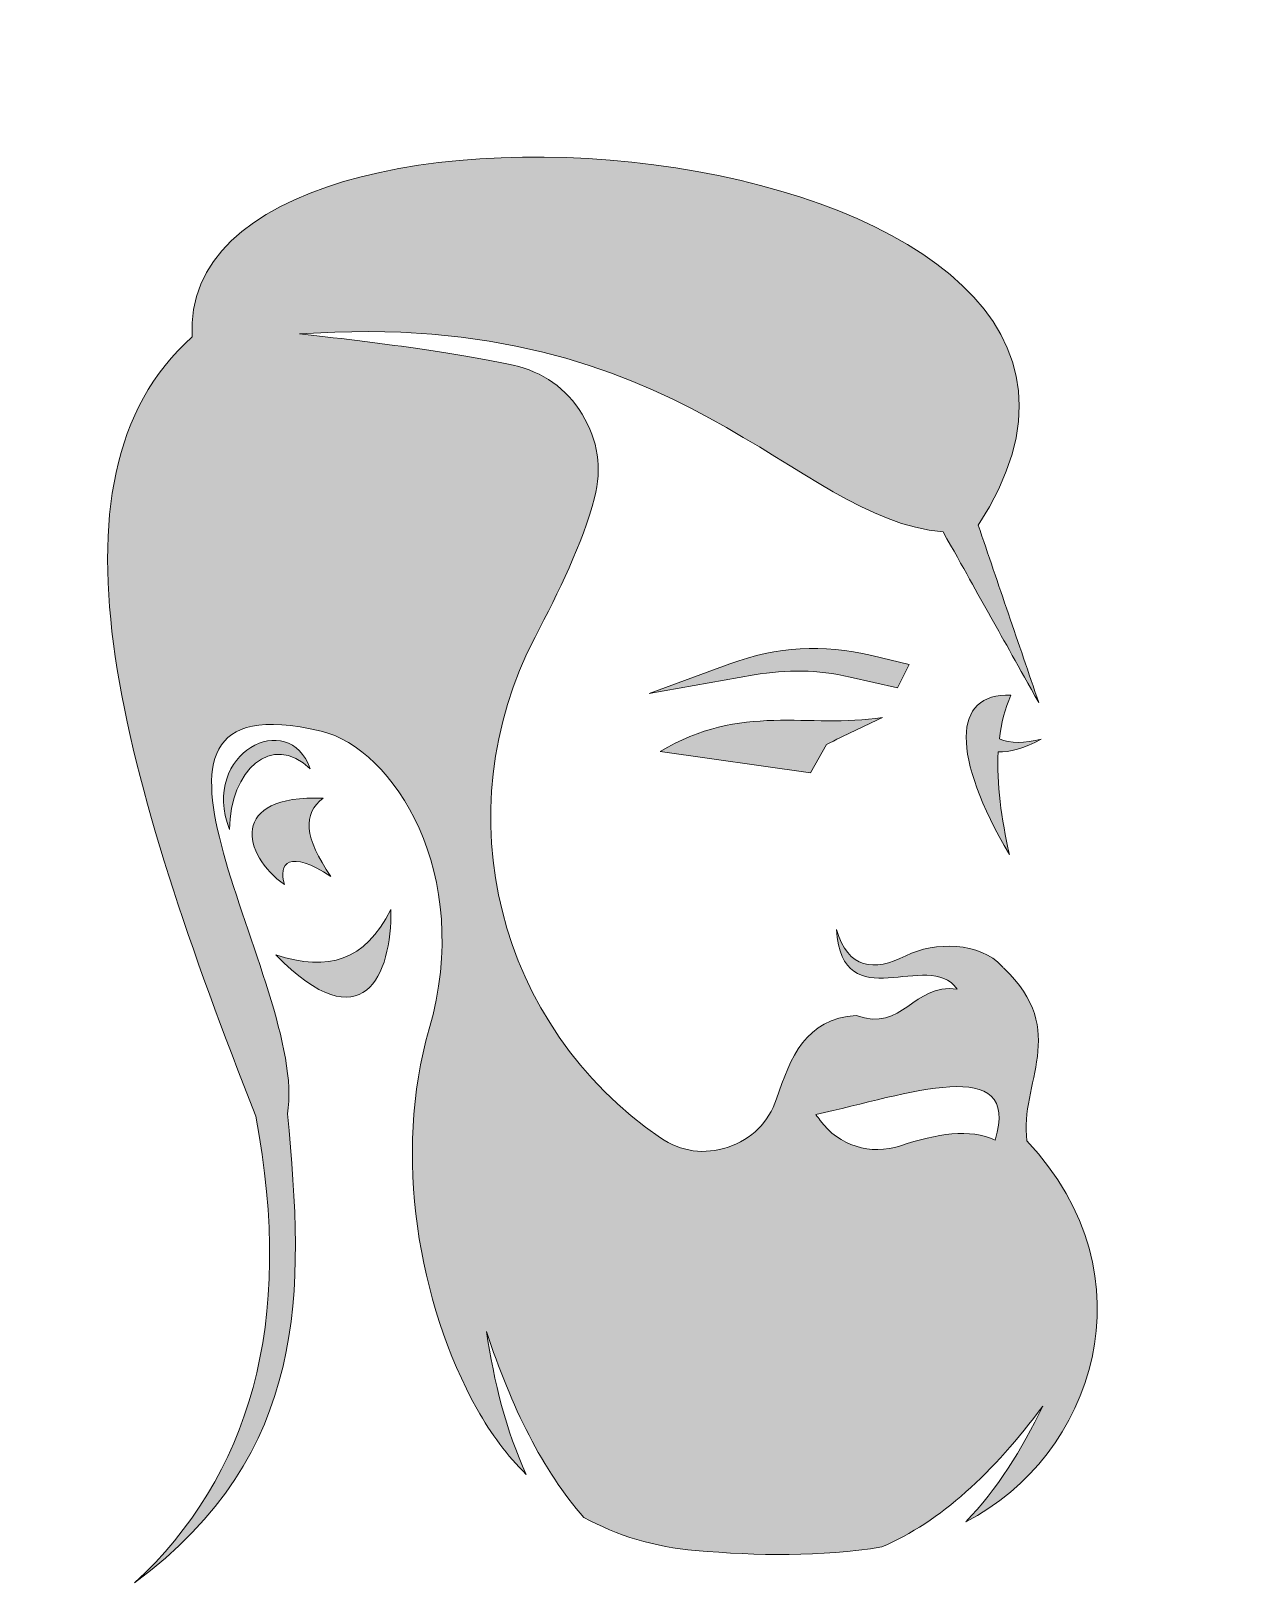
# Model space of a CAD drawing. Header units: inches. Extents: x 279 to 1804, y -1900 to 59.
import ezdxf

# ---------------------------------------------------------------- set-up
doc = ezdxf.new("R2010")
doc.units = ezdxf.units.IN
doc.header["$MEASUREMENT"] = 0
doc.layers.add('Layer 1', color=7, linetype='Continuous')

msp = doc.modelspace()

# ---------------------------------------------------------------- hatches: boundary and pattern name
at = {"layer": 'Layer 1', "true_color": 0x231f20}
h = msp.add_hatch(color=250, dxfattribs=at)
edge = h.paths.add_edge_path()
edge.add_spline(control_points=[(1117.2, -1859), (1196.3, -1865.8), (1275.3, -1867.1), (1352.8, -1854.6), (1426.9, -1822.8), (1493.9, -1760.4), (1556, -1676.8), (1529.4, -1731.9), (1498.2, -1782), (1458.8, -1822.8), (1620.2, -1740.2), (1696.5, -1512.6), (1536, -1342), (1526.2, -1269.3), (1590.6, -1203.2), (1506.7, -1124), (1505.9, -1123.1), (1505.1, -1122.3), (1504.3, -1121.4), (1476.9, -1091.1), (1419.8, -1090), (1383, -1108.3), (1342.4, -1128.5), (1310.5, -1125.3), (1295.3, -1075.2), (1303.4, -1189.4), (1411.4, -1098.8), (1447.7, -1150.3), (1391.7, -1142.9), (1380.1, -1205.1), (1320.3, -1183.7), (1256.4, -1187.7), (1237.3, -1237), (1219.8, -1288.9), (1209.8, -1318.6), (1188.4, -1339.9), (1158.7, -1349.9), (1128.9, -1359.8), (1099, -1355.7), (1073.1, -1338), (867.7, -1197.5), (799.5, -927.7), (914.9, -705.9), (945.2, -647.7), (974.4, -589.3), (989.9, -530.1), (999.7, -493), (994.4, -457.4), (974.3, -424.6), (954.2, -391.9), (924.9, -371.1), (887.3, -362.9), (823.5, -349.1), (734.3, -335.9), (617.7, -323.3), (1104.1, -289.5), (1239.9, -556.8), (1430.2, -573.3), (1481.8, -665.5), (1499.2, -696.4), (1550.8, -788.6), (1525.3, -713.9), (1499.8, -639.2), (1474.3, -564.5), (1803.6, -65), (457.5, 59), (482.2, -327.1), (278.6, -506.8), (399.9, -895.6), (562.2, -1310.8), (612.2, -1573.4), (554.2, -1765.1), (409.4, -1900), (630.2, -1735.3), (624, -1532.6), (602.3, -1307.8), (629.8, -1145.7), (345.5, -753.6), (644.7, -824.7), (736.5, -846.4), (837.6, -1004.7), (781.3, -1200.5), (735.5, -1359.6), (767.2, -1546.2), (841.7, -1680.6), (859.1, -1711.9), (880, -1739.4), (903.9, -1763), (878.3, -1707.6), (863.1, -1646.5), (853.6, -1582.4), (884.8, -1678), (924.7, -1758.3), (976.6, -1817.3), (1018.5, -1840.4), (1065.9, -1854.6), (1117.2, -1859), (1117.2, -1859), (1117.2, -1859), (1117.2, -1859)], knot_values=[0, 0, 0, 0, 1, 1, 1, 2, 2, 2, 3, 3, 3, 4, 4, 4, 5, 5, 5, 6, 6, 6, 7, 7, 7, 8, 8, 8, 9, 9, 9, 10, 10, 10, 11, 11, 11, 12, 12, 12, 13, 13, 13, 14, 14, 14, 15, 15, 15, 16, 16, 16, 17, 17, 17, 18, 18, 18, 19, 19, 19, 20, 20, 20, 21, 21, 21, 22, 22, 22, 23, 23, 23, 24, 24, 24, 25, 25, 25, 26, 26, 26, 27, 27, 27, 28, 28, 28, 29, 29, 29, 30, 30, 30, 31, 31, 31, 32, 32, 32, 33, 33, 33, 33], degree=3, periodic=1)
edge = h.paths.add_edge_path()
edge.add_spline(control_points=[(1513.8, -980.6), (1440.7, -856.5), (1440.9, -776), (1515.6, -779.4), (1508.1, -796.5), (1503.5, -814.9), (1501.1, -834.4), (1515, -840.6), (1533, -840.2), (1553.9, -834.9), (1532.2, -846.3), (1513.9, -852), (1499.7, -850.8), (1497.4, -890.9), (1503.7, -934.9), (1513.8, -980.6), (1513.8, -980.6), (1513.8, -980.6), (1513.8, -980.6)], knot_values=[0, 0, 0, 0, 1, 1, 1, 2, 2, 2, 3, 3, 3, 4, 4, 4, 5, 5, 5, 6, 6, 6, 6], degree=3, periodic=1)
edge = h.paths.add_edge_path()
edge.add_spline(control_points=[(1387.1, -740.6), (1387.1, -740.6), (1372.6, -769.9), (1372.6, -769.9), (1372.6, -769.9), (1312.7, -756.5), (1312.7, -756.5), (1270.9, -747.2), (1233.6, -746.4), (1191.4, -753.8), (1191.4, -753.8), (1059.2, -777.2), (1059.2, -777.2), (1059.2, -777.2), (1161, -739.8), (1161, -739.8), (1220.9, -717.8), (1278, -714.5), (1340, -729.3), (1340, -729.3), (1387.1, -740.6), (1387.1, -740.6), (1387.1, -740.6), (1387.1, -740.6), (1387.1, -740.6)], knot_values=[0, 0, 0, 0, 1, 1, 1, 2, 2, 2, 3, 3, 3, 4, 4, 4, 5, 5, 5, 6, 6, 6, 7, 7, 7, 8, 8, 8, 8], degree=3, periodic=1)
edge = h.paths.add_edge_path()
edge.add_spline(control_points=[(1353.5, -807.6), (1329.9, -818.9), (1306.3, -830.1), (1282.7, -841.4), (1282.7, -841.4), (1262.7, -877.3), (1262.7, -877.3), (1262.7, -877.3), (1072.9, -850.6), (1072.9, -850.6), (1174.5, -788.4), (1260, -822), (1353.5, -807.6), (1353.5, -807.6), (1353.5, -807.6), (1353.5, -807.6)], knot_values=[0, 0, 0, 0, 1, 1, 1, 2, 2, 2, 3, 3, 3, 4, 4, 4, 5, 5, 5, 5], degree=3, periodic=1)
edge = h.paths.add_edge_path()
edge.add_spline(control_points=[(631.2, -872.3), (582, -825.7), (530.2, -873.9), (529.1, -949), (492.1, -851.4), (604, -795.5), (631.2, -872.3), (631.2, -872.3), (631.2, -872.3), (631.2, -872.3)], knot_values=[0, 0, 0, 0, 1, 1, 1, 2, 2, 2, 3, 3, 3, 3], degree=3, periodic=1)
edge = h.paths.add_edge_path()
edge.add_spline(control_points=[(732.9, -1049.9), (734.3, -1132.7), (697.6, -1219.2), (587.6, -1107.3), (655, -1128), (699.1, -1115.5), (732.9, -1049.9), (732.9, -1049.9), (732.9, -1049.9), (732.9, -1049.9)], knot_values=[0, 0, 0, 0, 1, 1, 1, 2, 2, 2, 3, 3, 3, 3], degree=3, periodic=1)
edge = h.paths.add_edge_path()
edge.add_spline(control_points=[(598.7, -1018.4), (545.2, -981.3), (528, -904.1), (647.5, -909.4), (621.1, -928.7), (623.4, -959.3), (657.2, -1008.2), (604.9, -973.1), (590, -992.1), (598.7, -1018.4), (598.7, -1018.4), (598.7, -1018.4), (598.7, -1018.4)], knot_values=[0, 0, 0, 0, 1, 1, 1, 2, 2, 2, 3, 3, 3, 4, 4, 4, 4], degree=3, periodic=1)
edge = h.paths.add_edge_path()
edge.add_spline(control_points=[(1495.8, -1340.9), (1464.1, -1325.9), (1422.1, -1332.8), (1376.2, -1348.1), (1338.4, -1360.6), (1298.6, -1348.1), (1274.9, -1316.1), (1273.1, -1313.7), (1271.3, -1311.2), (1269.4, -1308.8), (1384.8, -1283), (1529.6, -1230.3), (1495.8, -1340.9)], knot_values=[0, 0, 0, 0, 1, 1, 1, 2, 2, 2, 3, 3, 3, 4, 4, 4, 4], degree=3, periodic=1)

# ---------------------------------------------------------------- linework, layer by layer
at = {"layer": 'Layer 1', "lineweight": 0}
for points, knots in [([(1117.2, -1859), (1196.3, -1865.8), (1275.3, -1867.1), (1352.8, -1854.6), (1426.9, -1822.8), (1493.9, -1760.4), (1556, -1676.8), (1529.4, -1731.9), (1498.2, -1782), (1458.8, -1822.8), (1620.2, -1740.2), (1696.5, -1512.6), (1536, -1342), (1526.2, -1269.3), (1590.6, -1203.2), (1506.7, -1124), (1505.9, -1123.1), (1505.1, -1122.3), (1504.3, -1121.4), (1476.9, -1091.1), (1419.8, -1090), (1383, -1108.3), (1342.4, -1128.5), (1310.5, -1125.3), (1295.3, -1075.2), (1303.4, -1189.4), (1411.4, -1098.8), (1447.7, -1150.3), (1391.7, -1142.9), (1380.1, -1205.1), (1320.3, -1183.7), (1256.4, -1187.7), (1237.3, -1237), (1219.8, -1288.9), (1209.8, -1318.6), (1188.4, -1339.9), (1158.7, -1349.9), (1128.9, -1359.8), (1099, -1355.7), (1073.1, -1338), (867.7, -1197.5), (799.5, -927.7), (914.9, -705.9), (945.2, -647.7), (974.4, -589.3), (989.9, -530.1), (999.7, -493), (994.4, -457.4), (974.3, -424.6), (954.2, -391.9), (924.9, -371.1), (887.3, -362.9), (823.5, -349.1), (734.3, -335.9), (617.7, -323.3), (1104.1, -289.5), (1239.9, -556.8), (1430.2, -573.3), (1481.8, -665.5), (1499.2, -696.4), (1550.8, -788.6), (1525.3, -713.9), (1499.8, -639.2), (1474.3, -564.5), (1803.6, -65), (457.5, 59), (482.2, -327.1), (278.6, -506.8), (399.9, -895.6), (562.2, -1310.8), (612.2, -1573.4), (554.2, -1765.1), (409.4, -1900), (630.2, -1735.3), (624, -1532.6), (602.3, -1307.8), (629.8, -1145.7), (345.5, -753.6), (644.7, -824.7), (736.5, -846.4), (837.6, -1004.7), (781.3, -1200.5), (735.5, -1359.6), (767.2, -1546.2), (841.7, -1680.6), (859.1, -1711.9), (880, -1739.4), (903.9, -1763), (878.3, -1707.6), (863.1, -1646.5), (853.6, -1582.4), (884.8, -1678), (924.7, -1758.3), (976.6, -1817.3), (1018.5, -1840.4), (1065.9, -1854.6), (1117.2, -1859), (1117.2, -1859), (1117.2, -1859), (1117.2, -1859)], [0, 0, 0, 0, 1, 1, 1, 2, 2, 2, 3, 3, 3, 4, 4, 4, 5, 5, 5, 6, 6, 6, 7, 7, 7, 8, 8, 8, 9, 9, 9, 10, 10, 10, 11, 11, 11, 12, 12, 12, 13, 13, 13, 14, 14, 14, 15, 15, 15, 16, 16, 16, 17, 17, 17, 18, 18, 18, 19, 19, 19, 20, 20, 20, 21, 21, 21, 22, 22, 22, 23, 23, 23, 24, 24, 24, 25, 25, 25, 26, 26, 26, 27, 27, 27, 28, 28, 28, 29, 29, 29, 30, 30, 30, 31, 31, 31, 32, 32, 32, 33, 33, 33, 33]), ([(1387.1, -740.6), (1387.1, -740.6), (1372.6, -769.9), (1372.6, -769.9), (1372.6, -769.9), (1312.7, -756.5), (1312.7, -756.5), (1270.9, -747.2), (1233.6, -746.4), (1191.4, -753.8), (1191.4, -753.8), (1059.2, -777.2), (1059.2, -777.2), (1059.2, -777.2), (1161, -739.8), (1161, -739.8), (1220.9, -717.8), (1278, -714.5), (1340, -729.3), (1340, -729.3), (1387.1, -740.6), (1387.1, -740.6), (1387.1, -740.6), (1387.1, -740.6), (1387.1, -740.6)], [0, 0, 0, 0, 1, 1, 1, 2, 2, 2, 3, 3, 3, 4, 4, 4, 5, 5, 5, 6, 6, 6, 7, 7, 7, 8, 8, 8, 8]), ([(1513.8, -980.6), (1440.7, -856.5), (1440.9, -776), (1515.6, -779.4), (1508.1, -796.5), (1503.5, -814.9), (1501.1, -834.4), (1515, -840.6), (1533, -840.2), (1553.9, -834.9), (1532.2, -846.3), (1513.9, -852), (1499.7, -850.8), (1497.4, -890.9), (1503.7, -934.9), (1513.8, -980.6), (1513.8, -980.6), (1513.8, -980.6), (1513.8, -980.6)], [0, 0, 0, 0, 1, 1, 1, 2, 2, 2, 3, 3, 3, 4, 4, 4, 5, 5, 5, 6, 6, 6, 6]), ([(631.2, -872.3), (582, -825.7), (530.2, -873.9), (529.1, -949), (492.1, -851.4), (604, -795.5), (631.2, -872.3), (631.2, -872.3), (631.2, -872.3), (631.2, -872.3)], [0, 0, 0, 0, 1, 1, 1, 2, 2, 2, 3, 3, 3, 3]), ([(1353.5, -807.6), (1329.9, -818.9), (1306.3, -830.1), (1282.7, -841.4), (1282.7, -841.4), (1262.7, -877.3), (1262.7, -877.3), (1262.7, -877.3), (1072.9, -850.6), (1072.9, -850.6), (1174.5, -788.4), (1260, -822), (1353.5, -807.6), (1353.5, -807.6), (1353.5, -807.6), (1353.5, -807.6)], [0, 0, 0, 0, 1, 1, 1, 2, 2, 2, 3, 3, 3, 4, 4, 4, 5, 5, 5, 5]), ([(598.7, -1018.4), (545.2, -981.3), (528, -904.1), (647.5, -909.4), (621.1, -928.7), (623.4, -959.3), (657.2, -1008.2), (604.9, -973.1), (590, -992.1), (598.7, -1018.4), (598.7, -1018.4), (598.7, -1018.4), (598.7, -1018.4)], [0, 0, 0, 0, 1, 1, 1, 2, 2, 2, 3, 3, 3, 4, 4, 4, 4]), ([(732.9, -1049.9), (734.3, -1132.7), (697.6, -1219.2), (587.6, -1107.3), (655, -1128), (699.1, -1115.5), (732.9, -1049.9), (732.9, -1049.9), (732.9, -1049.9), (732.9, -1049.9)], [0, 0, 0, 0, 1, 1, 1, 2, 2, 2, 3, 3, 3, 3]), ([(1495.8, -1340.9), (1464.1, -1325.9), (1422.1, -1332.8), (1376.2, -1348.1), (1338.4, -1360.6), (1298.6, -1348.1), (1274.9, -1316.1), (1273.1, -1313.7), (1271.3, -1311.2), (1269.4, -1308.8), (1384.8, -1283), (1529.6, -1230.3), (1495.8, -1340.9)], [0, 0, 0, 0, 1, 1, 1, 2, 2, 2, 3, 3, 3, 4, 4, 4, 4])]:
    msp.add_open_spline(points, degree=3, knots=knots, dxfattribs=at)

doc.saveas('drawing.dxf')
